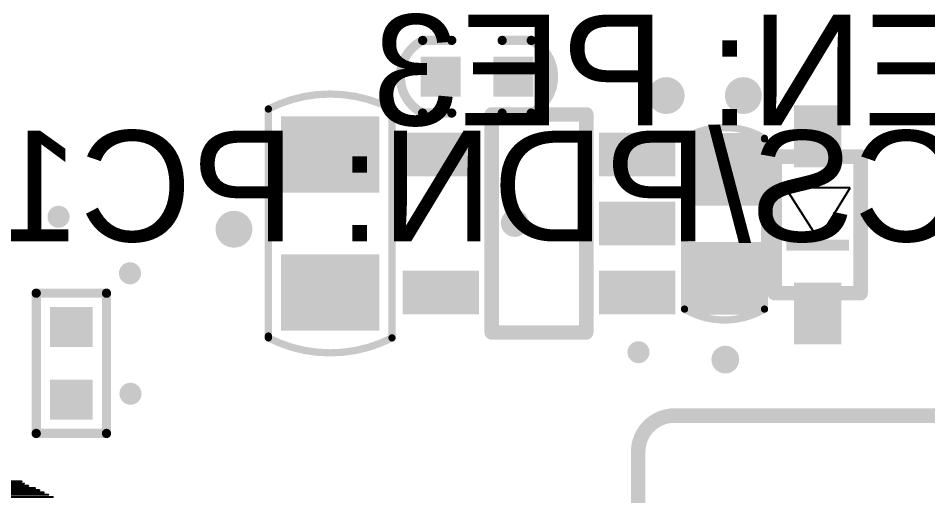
# Model space of a CAD drawing. Header units: millimetres. Extents: x -6 to 151, y -20 to 98.
# Drawn here: x 47.93 to 60.44, y 37.11 to 43.69 of the extents above; entities that cross this region are included whole.
import ezdxf

# ---------------------------------------------------------------- set-up
doc = ezdxf.new("R2010")
doc.units = ezdxf.units.MM
for name, color, linetype in [('BottomOverlay', 54, 'Continuous'), ('TopOverlay', 2, 'Continuous'), ('TopPaste', 8, 'Continuous'), ('TopSolder', 216, 'Continuous'), ('ViaHoleLayer', 16, 'Continuous')]:
    doc.layers.add(name, color=color, linetype=linetype)
doc.styles.add('Arial', font='arial.ttf', dxfattribs={"height": 0.2})

# ---------------------------------------------------------------- blocks, each defined once
blk = doc.blocks.new('SOD323_5')
at = {"layer": 'TopOverlay'}
blk.add_hatch(color=2, dxfattribs=at).paths.add_polyline_path([(0.203, -0.432), (0.356, -0.432), (0.356, 0.432), (0.203, 0.432)])
at = {"layer": 'TopPaste'}
for points in [[(-1.619, 0.3), (-0.819, 0.3), (-0.819, -0.3), (-1.619, -0.3)], [(0.819, 0.3), (1.619, 0.3), (1.619, -0.3), (0.819, -0.3)]]:
    blk.add_hatch(color=8, dxfattribs=at).paths.add_polyline_path(points)
at = {"layer": 'TopSolder'}
for points in [[(-1.645, 0.325), (-0.794, 0.325), (-0.794, -0.325), (-1.645, -0.325)], [(0.794, 0.325), (1.645, 0.325), (1.645, -0.325), (0.794, -0.325)]]:
    blk.add_hatch(color=216, dxfattribs=at).paths.add_polyline_path(points)
at = {"layer": 'TopOverlay'}
for p, q in [((0.203, 0.013), (-0.508, 0.445)), ((-0.508, 0.445), (-0.508, -0.444)), ((-0.508, -0.444), (0.203, 0.013))]:
    blk.add_line(p, q, dxfattribs=at)
at = {"layer": 'TopOverlay', "const_width": 0.2}
for points in [[(-0.94, -0.59), (-0.94, 0.59)], [(-0.94, 0.59), (0.94, 0.59)], [(0.94, -0.59), (0.94, 0.59)], [(0.94, -0.59), (-0.94, -0.59)]]:
    blk.add_lwpolyline(points, dxfattribs=at)
at = {"layer": 'TopOverlay', "const_width": 0.1}
for points in [[(-0.99, 0.59, 1), (-0.89, 0.59, 1)], [(-0.99, 0.59, 1), (-0.89, 0.59, 1)], [(0.89, 0.59, 1), (0.99, 0.59, 1)], [(0.89, 0.59, 1), (0.99, 0.59, 1)], [(-0.99, -0.59, 1), (-0.89, -0.59, 1)], [(-0.99, -0.59, 1), (-0.89, -0.59, 1)], [(0.89, -0.59, 1), (0.99, -0.59, 1)], [(0.89, -0.59, 1), (0.99, -0.59, 1)]]:
    blk.add_lwpolyline(points, format="xyb", close=True, dxfattribs=at)
blk = doc.blocks.new('0650_____41')
at = {"layer": 'TopPaste'}
for points in [[(-1.824, -1.75), (-4.174, -1.75), (-4.174, 1.75), (-1.824, 1.75)], [(4.174, -1.75), (1.824, -1.75), (1.824, 1.75), (4.174, 1.75)]]:
    blk.add_hatch(color=8, dxfattribs=at).paths.add_polyline_path(points)
at = {"layer": 'TopSolder'}
for points in [[(-1.799, -1.775), (-4.2, -1.775), (-4.2, 1.775), (-1.799, 1.775)], [(4.2, -1.775), (1.799, -1.775), (1.799, 1.775), (4.2, 1.775)]]:
    blk.add_hatch(color=216, dxfattribs=at).paths.add_polyline_path(points)
at = {"layer": 'TopOverlay', "const_width": 0.2}
for points in [[(-3.299, 2.8, -0.414212), (-2.799, 3.3)], [(2.803, 3.299, -0.414212), (3.303, 2.799)], [(-2.799, -3.299, -0.414214), (-3.299, -2.799)], [(3.301, -2.799, -0.414212), (2.801, -3.299)]]:
    blk.add_lwpolyline(points, format="xyb", dxfattribs=at)
at = {"layer": 'TopOverlay', "const_width": 0.1}
for points in [[(-2.849, 3.3, 1), (-2.749, 3.3, 1)], [(-2.847, 3.299, 1), (-2.747, 3.299, 1)], [(2.753, 3.299, 1), (2.853, 3.299, 1)], [(2.753, 3.299, 1), (2.853, 3.299, 1)], [(-3.349, 2.801, 1), (-3.249, 2.801, 1)], [(-3.349, 2.8, 1), (-3.249, 2.8, 1)], [(3.252, 2.797, 1), (3.352, 2.797, 1)], [(3.253, 2.799, 1), (3.353, 2.799, 1)], [(-3.349, -2.799, 1), (-3.249, -2.799, 1)], [(-3.349, -2.799, 1), (-3.249, -2.799, 1)], [(3.251, -2.799, 1), (3.351, -2.799, 1)], [(3.252, -2.803, 1), (3.352, -2.803, 1)], [(-2.849, -3.299, 1), (-2.749, -3.299, 1)], [(-2.849, -3.299, 1), (-2.749, -3.299, 1)], [(2.751, -3.299, 1), (2.851, -3.299, 1)], [(2.751, -3.299, 1), (2.851, -3.299, 1)]]:
    blk.add_lwpolyline(points, format="xyb", close=True, dxfattribs=at)
at = {"layer": 'TopOverlay', "const_width": 0.2}
for points in [[(-2.797, 3.299), (2.803, 3.299)], [(-3.299, -2.799), (-3.299, 2.801)], [(3.302, -2.803), (3.302, 2.797)], [(-2.799, -3.299), (2.801, -3.299)]]:
    blk.add_lwpolyline(points, dxfattribs=at)
blk = doc.blocks.new('SOT23_5_51')
at = {"layer": 'TopPaste'}
for points in [[(-0.675, 0.85), (-1.225, 0.85), (-1.225, 1.85), (-0.675, 1.85)], [(1.225, 0.85), (0.675, 0.85), (0.675, 1.85), (1.225, 1.85)], [(-0.675, -1.85), (-1.225, -1.85), (-1.225, -0.85), (-0.675, -0.85)], [(0.275, -1.85), (-0.275, -1.85), (-0.275, -0.85), (0.275, -0.85)], [(1.225, -1.85), (0.675, -1.85), (0.675, -0.85), (1.225, -0.85)]]:
    blk.add_hatch(color=8, dxfattribs=at).paths.add_polyline_path(points)
at = {"layer": 'TopSolder'}
for points in [[(-0.65, 0.825), (-1.25, 0.825), (-1.25, 1.875), (-0.65, 1.875)], [(1.25, 0.825), (0.65, 0.825), (0.65, 1.875), (1.25, 1.875)], [(-0.65, -1.875), (-1.25, -1.875), (-1.25, -0.825), (-0.65, -0.825)], [(0.3, -1.875), (-0.3, -1.875), (-0.3, -0.825), (0.3, -0.825)], [(1.25, -1.875), (0.65, -1.875), (0.65, -0.825), (1.25, -0.825)]]:
    blk.add_hatch(color=216, dxfattribs=at).paths.add_polyline_path(points)
at = {"layer": 'TopOverlay', "const_width": 0.2}
for points in [[(-1.5, 0.65), (-1.5, -0.65)], [(-1.5, 0.65), (1.5, 0.65)], [(1.5, 0.65), (1.5, -0.65)], [(-1.5, -0.65), (1.5, -0.65)]]:
    blk.add_lwpolyline(points, dxfattribs=at)
at = {"layer": 'TopOverlay', "const_width": 0.1}
for points in [[(-1.55, 0.65, 1), (-1.45, 0.65, 1)], [(-1.55, 0.65, 1), (-1.45, 0.65, 1)], [(1.45, 0.65, 1), (1.55, 0.65, 1)], [(1.45, 0.65, 1), (1.55, 0.65, 1)], [(-1.55, -0.65, 1), (-1.45, -0.65, 1)], [(-1.55, -0.65, 1), (-1.45, -0.65, 1)], [(1.45, -0.65, 1), (1.55, -0.65, 1)], [(1.45, -0.65, 1), (1.55, -0.65, 1)]]:
    blk.add_lwpolyline(points, format="xyb", close=True, dxfattribs=at)
blk = doc.blocks.new('CAP0402_60')
at = {"layer": 'TopPaste'}
for points in [[(-0.75, 0.25), (-0.25, 0.25), (-0.25, -0.25), (-0.75, -0.25)], [(0.25, 0.25), (0.75, 0.25), (0.75, -0.25), (0.25, -0.25)]]:
    blk.add_hatch(color=8, dxfattribs=at).paths.add_polyline_path(points)
at = {"layer": 'TopSolder'}
for points in [[(-0.775, 0.275), (-0.225, 0.275), (-0.225, -0.275), (-0.775, -0.275)], [(0.225, 0.275), (0.775, 0.275), (0.775, -0.275), (0.225, -0.275)]]:
    blk.add_hatch(color=216, dxfattribs=at).paths.add_polyline_path(points)
at = {"layer": 'TopOverlay', "const_width": 0.127}
for points in [[(-0.747, -0.5, -0.613401), (-0.746, 0.5)], [(0.747, 0.5, -0.613401), (0.746, -0.5)]]:
    blk.add_lwpolyline(points, format="xyb", dxfattribs=at)
at = {"layer": 'TopOverlay', "const_width": 0.0635}
for points in [[(-0.778, 0.5, 1), (-0.715, 0.5, 1)], [(-0.778, 0.5, 1), (-0.715, 0.5, 1)], [(-0.378, 0.5, 1), (-0.315, 0.5, 1)], [(0.315, 0.5, 1), (0.378, 0.5, 1)], [(0.715, 0.5, 1), (0.778, 0.5, 1)], [(0.715, 0.5, 1), (0.779, 0.5, 1)], [(-0.779, -0.5, 1), (-0.715, -0.5, 1)], [(-0.778, -0.5, 1), (-0.715, -0.5, 1)], [(-0.378, -0.5, 1), (-0.315, -0.5, 1)], [(0.315, -0.5, 1), (0.378, -0.5, 1)], [(0.715, -0.5, 1), (0.778, -0.5, 1)], [(0.715, -0.5, 1), (0.778, -0.5, 1)]]:
    blk.add_lwpolyline(points, format="xyb", close=True, dxfattribs=at)
at = {"layer": 'TopOverlay', "const_width": 0.127}
for points in [[(-0.347, 0.5), (-0.747, 0.5)], [(0.747, 0.5), (0.347, 0.5)], [(-0.347, -0.5), (-0.747, -0.5)], [(0.747, -0.5), (0.347, -0.5)]]:
    blk.add_lwpolyline(points, dxfattribs=at)
blk = doc.blocks.new('CAP0805_61')
at = {"layer": 'TopPaste'}
for points in [[(-1.45, -0.65), (-1.45, 0.65), (-0.45, 0.65), (-0.45, -0.65)], [(0.45, -0.65), (0.45, 0.65), (1.45, 0.65), (1.45, -0.65)]]:
    blk.add_hatch(color=8, dxfattribs=at).paths.add_polyline_path(points)
at = {"layer": 'TopSolder'}
for points in [[(-1.475, -0.675), (-1.475, 0.675), (-0.425, 0.675), (-0.425, -0.675)], [(0.425, -0.675), (0.425, 0.675), (1.475, 0.675), (1.475, -0.675)]]:
    blk.add_hatch(color=216, dxfattribs=at).paths.add_polyline_path(points)
at = {"layer": 'TopOverlay', "const_width": 0.1}
for points in [[(-1.575, -0.85, -0.242434), (-1.575, 0.85)], [(1.575, 0.85, -0.242434), (1.575, -0.85)]]:
    blk.add_lwpolyline(points, format="xyb", dxfattribs=at)
for points in [[(1.575, 0.85), (-1.575, 0.85)], [(1.55, -0.85), (-1.575, -0.85)]]:
    blk.add_lwpolyline(points, dxfattribs=at)
at = {"layer": 'TopOverlay', "const_width": 0.05}
for points in [[(-1.6, 0.85, 1), (-1.55, 0.85, 1)], [(-1.6, 0.85, 1), (-1.55, 0.85, 1)], [(1.55, 0.85, 1), (1.6, 0.85, 1)], [(1.55, 0.85, 1), (1.6, 0.85, 1)], [(-1.6, -0.85, 1), (-1.55, -0.85, 1)], [(-1.6, -0.85, 1), (-1.55, -0.85, 1)], [(1.525, -0.85, 1), (1.575, -0.85, 1)], [(1.55, -0.85, 1), (1.6, -0.85, 1)]]:
    blk.add_lwpolyline(points, format="xyb", close=True, dxfattribs=at)
blk = doc.blocks.new('CAP0603_62')
at = {"layer": 'TopPaste'}
for points in [[(-1.15, 0.4), (-0.35, 0.4), (-0.35, -0.4), (-1.15, -0.4)], [(0.35, 0.4), (1.15, 0.4), (1.15, -0.4), (0.35, -0.4)]]:
    blk.add_hatch(color=8, dxfattribs=at).paths.add_polyline_path(points)
at = {"layer": 'TopSolder'}
for points in [[(-1.25, 0.5), (-0.25, 0.5), (-0.25, -0.5), (-1.25, -0.5)], [(0.25, 0.5), (1.25, 0.5), (1.25, -0.5), (0.25, -0.5)]]:
    blk.add_hatch(color=216, dxfattribs=at).paths.add_polyline_path(points)
at = {"layer": 'TopOverlay', "const_width": 0.1}
for points in [[(-1.175, -0.55, -0.272732), (-1.175, 0.55)], [(1.175, 0.55, -0.272727), (1.175, -0.55)]]:
    blk.add_lwpolyline(points, format="xyb", dxfattribs=at)
for points in [[(-1.175, 0.55), (1.168, 0.55)], [(-1.175, -0.55), (1.168, -0.55)]]:
    blk.add_lwpolyline(points, dxfattribs=at)
at = {"layer": 'TopOverlay', "const_width": 0.05}
for points in [[(-1.2, 0.55, 1), (-1.15, 0.55, 1)], [(-1.2, 0.55, 1), (-1.15, 0.55, 1)], [(1.143, 0.55, 1), (1.193, 0.55, 1)], [(1.15, 0.55, 1), (1.2, 0.55, 1)], [(-1.2, -0.55, 1), (-1.15, -0.55, 1)], [(-1.2, -0.55, 1), (-1.15, -0.55, 1)], [(1.143, -0.55, 1), (1.193, -0.55, 1)], [(1.15, -0.55, 1), (1.2, -0.55, 1)]]:
    blk.add_lwpolyline(points, format="xyb", close=True, dxfattribs=at)
blk = doc.blocks.new('RES0402_146')
at = {"layer": 'TopPaste'}
for points in [[(-0.75, -0.27), (-0.75, 0.27), (-0.25, 0.27), (-0.25, -0.27)], [(0.25, -0.27), (0.25, 0.27), (0.75, 0.27), (0.75, -0.27)]]:
    blk.add_hatch(color=8, dxfattribs=at).paths.add_polyline_path(points)
at = {"layer": 'TopSolder'}
for points in [[(-0.775, -0.295), (-0.775, 0.295), (-0.225, 0.295), (-0.225, -0.295)], [(0.225, -0.295), (0.225, 0.295), (0.775, 0.295), (0.775, -0.295)]]:
    blk.add_hatch(color=216, dxfattribs=at).paths.add_polyline_path(points)
at = {"layer": 'TopOverlay', "const_width": 0.127}
for points in [[(-0.965, 0.483), (-0.965, -0.483)], [(-0.965, 0.483), (0.965, 0.483)], [(0.965, 0.483), (0.965, -0.483)], [(-0.965, -0.483), (0.965, -0.483)]]:
    blk.add_lwpolyline(points, dxfattribs=at)
at = {"layer": 'TopOverlay', "const_width": 0.0635}
for points in [[(-0.997, 0.483, 1), (-0.933, 0.483, 1)], [(-0.997, 0.483, 1), (-0.933, 0.483, 1)], [(0.933, 0.483, 1), (0.997, 0.483, 1)], [(0.933, 0.483, 1), (0.997, 0.483, 1)], [(-0.997, -0.483, 1), (-0.933, -0.483, 1)], [(-0.997, -0.483, 1), (-0.933, -0.483, 1)], [(0.933, -0.483, 1), (0.997, -0.483, 1)], [(0.933, -0.483, 1), (0.997, -0.483, 1)]]:
    blk.add_lwpolyline(points, format="xyb", close=True, dxfattribs=at)

msp = doc.modelspace()

# ---------------------------------------------------------------- hatches: boundary and pattern name
at = {"layer": 'ViaHoleLayer'}
h = msp.add_hatch(color=16, dxfattribs=at)
edge = h.paths.add_edge_path()
edge.add_arc((56.845, 42.623), 0.254, 0, 360)
h = msp.add_hatch(color=16, dxfattribs=at)
edge = h.paths.add_edge_path()
edge.add_arc((57.906, 42.623), 0.254, 0, 360)
h = msp.add_hatch(color=16, dxfattribs=at)
edge = h.paths.add_edge_path()
edge.add_arc((48.49, 40.955), 0.152, 0, 360)
h = msp.add_hatch(color=16, dxfattribs=at)
edge = h.paths.add_edge_path()
edge.add_arc((50.902, 40.783), 0.254, 0, 360)
h = msp.add_hatch(color=16, dxfattribs=at)
edge = h.paths.add_edge_path()
edge.add_arc((54.762, 40.869), 0.191, 0, 360)
h = msp.add_hatch(color=16, dxfattribs=at)
edge = h.paths.add_edge_path()
edge.add_arc((49.472, 40.177), 0.152, 0, 360)
h = msp.add_hatch(color=16, dxfattribs=at)
edge = h.paths.add_edge_path()
edge.add_arc((56.464, 39.091), 0.152, 0, 360)
h = msp.add_hatch(color=16, dxfattribs=at)
edge = h.paths.add_edge_path()
edge.add_arc((57.658, 38.989), 0.191, 0, 360)
h = msp.add_hatch(color=16, dxfattribs=at)
edge = h.paths.add_edge_path()
edge.add_arc((49.479, 38.519), 0.152, 0, 360)

# ---------------------------------------------------------------- linework, layer by layer
at = {"layer": 'BottomOverlay', "const_width": 0.0305}
for points in [[(47.188, 37.282), (48.011, 37.282)], [(47.219, 37.313), (47.981, 37.313)], [(47.158, 37.191), (48.224, 37.191)], [(47.158, 37.16), (48.285, 37.16)], [(47.188, 37.252), (48.072, 37.252)], [(47.188, 37.221), (48.163, 37.221)], [(47.158, 37.13), (48.346, 37.13)], [(47.158, 37.099), (48.407, 37.099)]]:
    msp.add_lwpolyline(points, dxfattribs=at)
at = {"layer": 'BottomOverlay', "const_width": 0.0152}
for points in [[(47.973, 37.313, 1), (47.988, 37.313, 1)], [(48.003, 37.282, 1), (48.019, 37.282, 1)], [(48.064, 37.252, 1), (48.08, 37.252, 1)], [(48.156, 37.221, 1), (48.171, 37.221, 1)], [(48.217, 37.191, 1), (48.232, 37.191, 1)], [(48.278, 37.16, 1), (48.293, 37.16, 1)], [(48.339, 37.13, 1), (48.354, 37.13, 1)], [(48.4, 37.099, 1), (48.415, 37.099, 1)]]:
    msp.add_lwpolyline(points, format="xyb", close=True, dxfattribs=at)

# ---------------------------------------------------------------- block references
for name, p, rotation in [('CAP0402_60', (54.243, 42.882), 180), ('CAP0805_61', (52.225, 40.863), 270), ('SOT23_5_51', (55.096, 40.863), 90), ('SOD323_5', (58.928, 40.843), 270), ('CAP0603_62', (57.647, 40.859), 90), ('RES0402_146', (48.666, 38.938), 90)]:
    msp.add_blockref(name, p, dxfattribs=dict(rotation=rotation))
msp.add_blockref('0650_____41', (59.759, 34.919))

# ---------------------------------------------------------------- texts
at = {"layer": 'BottomOverlay', "style": 'Arial', "text_generation_flag": 2}
for s, p in [('EN: PE3', (60.97, 42.213)), ('CS/PDN: PC15', (60.97, 40.616))]:
    msp.add_text(s, height=1.524, rotation=360, dxfattribs=at).set_placement(p)

doc.saveas('drawing.dxf')
